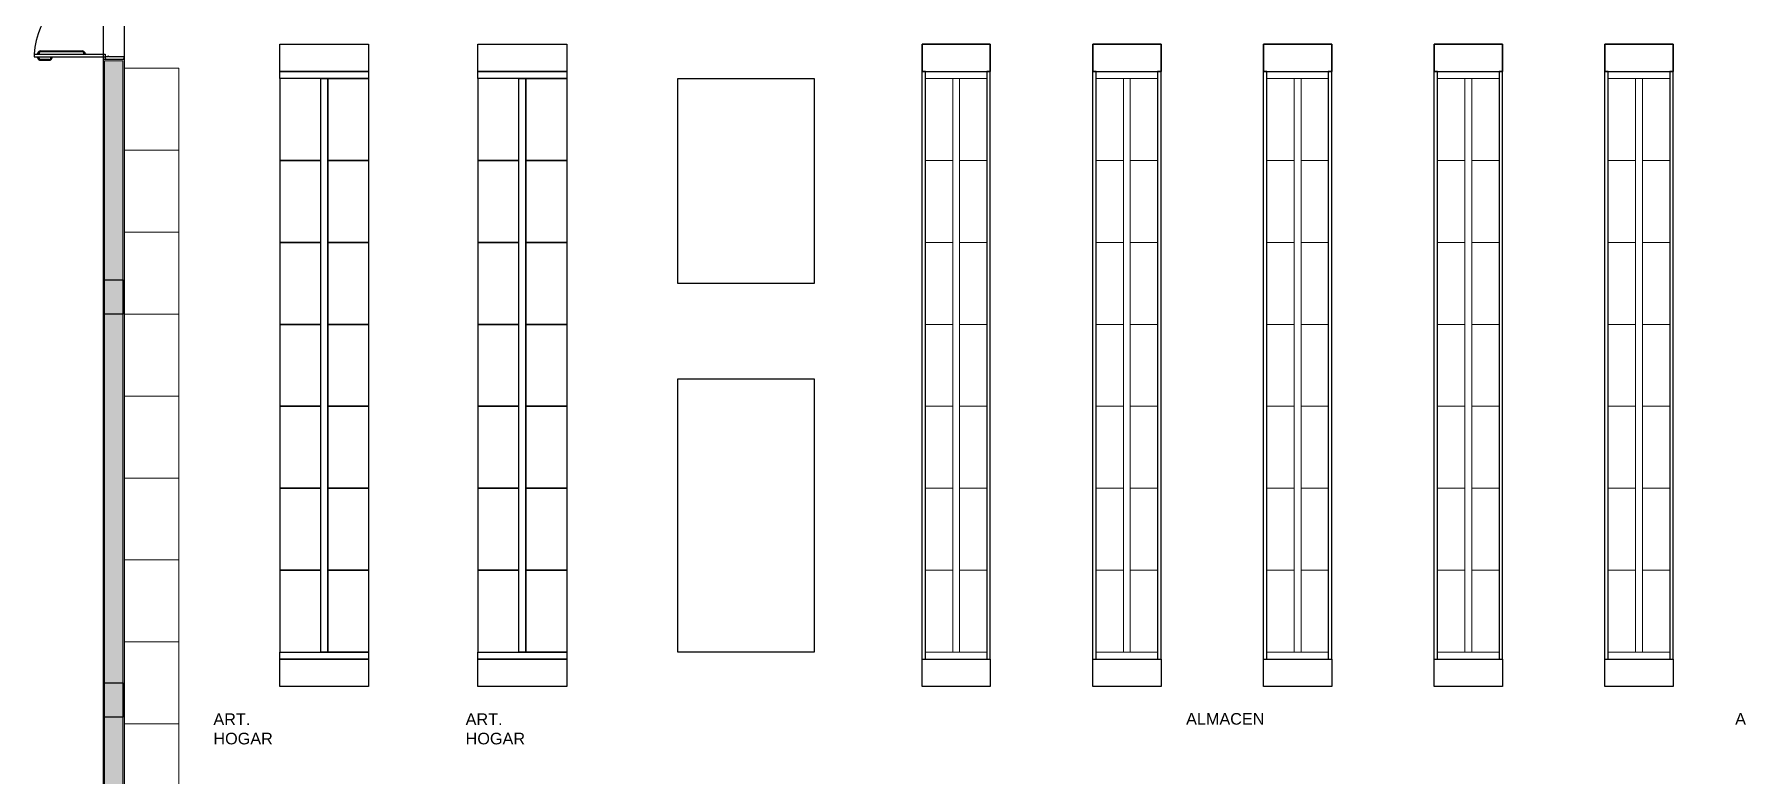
# Model space of a CAD drawing. Header units: inches. Extents: x -309 to 190, y -1585 to -1350.
# Drawn here: x -235.63 to -210.68, y -1408.5 to -1397.64 of the extents above; entities that cross this region are included whole.
import ezdxf

# ---------------------------------------------------------------- set-up
doc = ezdxf.new("R2010")
doc.units = ezdxf.units.IN
doc.header["$MEASUREMENT"] = 0
doc.layers.get('0').update_dxf_attribs({"color": 9, "linetype": 'CONTINUOUS'})
for name, color, linetype in [('10-TEXTO', 9, 'CONTINUOUS'), ('CARP', 9, 'CONTINUOUS'), ('color gris', 9, 'CONTINUOUS'), ('EQUIP', 9, 'CONTINUOUS'), ('estructura', 9, 'CONTINUOUS'), ('REVOQUE', 9, 'CONTINUOUS')]:
    doc.layers.add(name, color=color, linetype=linetype)
doc.layers.add('gondolas', color=9, linetype='CONTINUOUS', lineweight=13)
doc.layers.add('MURO 27', color=9, linetype='CONTINUOUS', lineweight=9)
doc.styles.add('ROMANS', font='arial.ttf')

msp = doc.modelspace()

# ---------------------------------------------------------------- hatches: boundary and pattern name
at = {"layer": 'color gris'}
h = msp.add_hatch(color=256, dxfattribs=at)
h.paths.add_polyline_path([(-234.352, -1419.388), (-234.602, -1419.388), (-234.602, -1419.118), (-234.102, -1419.118), (-234.102, -1419.388)])
h.paths.add_polyline_path([(-234.602, -1413.288), (-234.602, -1413.038), (-234.332, -1413.038), (-234.332, -1413.538), (-234.602, -1413.538)])
h.paths.add_polyline_path([(-234.602, -1407.388), (-234.602, -1407.138), (-234.332, -1407.138), (-234.332, -1407.638), (-234.602, -1407.638)])
h.paths.add_polyline_path([(-234.602, -1401.488), (-234.602, -1401.238), (-234.332, -1401.238), (-234.332, -1401.738), (-234.602, -1401.738)])
h.paths.add_polyline_path([(-234.602, -1395.588), (-234.602, -1395.338), (-234.332, -1395.338), (-234.332, -1395.838), (-234.602, -1395.838)])
h.paths.add_polyline_path([(-234.602, -1389.688), (-234.602, -1389.438), (-234.332, -1389.438), (-234.332, -1389.938), (-234.602, -1389.938)])
h.paths.add_polyline_path([(-234.352, -1379.108), (-234.602, -1379.108), (-234.602, -1379.378), (-234.042, -1379.378), (-234.042, -1379.108)])
h.paths.add_polyline_path([(-234.602, -1383.788), (-234.602, -1383.538), (-234.332, -1383.538), (-234.332, -1384.038), (-234.602, -1384.038)])
h.paths.add_polyline_path([(-199.299, -1406.298), (-199.299, -1406.048), (-199.029, -1406.048), (-199.029, -1406.548), (-199.299, -1406.548)])
h.paths.add_polyline_path([(-181.322, -1419.118), (-181.052, -1419.118), (-181.052, -1419.388), (-181.322, -1419.388)])
h.paths.add_polyline_path([(-206.622, -1375.558), (-206.622, -1375.308), (-206.892, -1375.308), (-206.892, -1375.968), (-206.622, -1375.968)])
h.paths.add_polyline_path([(-191.785, -1379.358), (-192.285, -1379.358), (-192.285, -1379.138), (-192.226, -1378.943), (-191.707, -1379.1)])
h.paths.add_polyline_path([(-184.212, -1381.367), (-184.577, -1381.256), (-184.656, -1381.515), (-184.482, -1381.567), (-184.482, -1381.867), (-184.212, -1381.867)])
h.paths.add_polyline_path([(-184.712, -1395.588), (-184.712, -1395.488), (-184.212, -1395.488), (-184.212, -1395.688), (-184.712, -1395.688)])
h.paths.add_polyline_path([(-184.712, -1389.688), (-184.712, -1389.588), (-184.212, -1389.588), (-184.212, -1389.788), (-184.712, -1389.788)])
h.paths.add_polyline_path([(-184.712, -1383.788), (-184.712, -1383.688), (-184.212, -1383.688), (-184.212, -1383.888), (-184.712, -1383.888)])
h.paths.add_polyline_path([(-203.989, -1375.385), (-204.228, -1375.313), (-204.307, -1375.572), (-203.828, -1375.716), (-203.75, -1375.458)])
h.paths.add_polyline_path([(-206.582, -1395.588), (-206.582, -1395.488), (-206.082, -1395.488), (-206.082, -1395.688), (-206.582, -1395.688)])
h.paths.add_polyline_path([(-184.212, -1410.408), (-184.212, -1410.658), (-184.482, -1410.658), (-184.482, -1410.158), (-184.212, -1410.158)])
h.paths.add_polyline_path([(-191.765, -1410.388), (-192.015, -1410.388), (-192.015, -1410.658), (-191.515, -1410.658), (-191.515, -1410.388)])
h.paths.add_polyline_path([(-199.049, -1410.388), (-199.299, -1410.388), (-199.299, -1410.658), (-198.799, -1410.658), (-198.799, -1410.388)])
h.paths.add_polyline_path([(-184.482, -1401.488), (-184.482, -1401.238), (-184.212, -1401.238), (-184.212, -1401.738), (-184.482, -1401.738)])
h.paths.add_polyline_path([(-191.765, -1401.238), (-192.015, -1401.238), (-192.015, -1401.508), (-191.515, -1401.508), (-191.515, -1401.238)])
h.paths.add_polyline_path([(-199.049, -1401.238), (-199.299, -1401.238), (-199.299, -1401.508), (-198.799, -1401.508), (-198.799, -1401.238)])
h.paths.add_polyline_path([(-191.765, -1419.118), (-192.015, -1419.118), (-192.015, -1419.388), (-191.515, -1419.388), (-191.515, -1419.118)])
h.paths.add_polyline_path([(-199.049, -1419.118), (-199.299, -1419.118), (-199.299, -1419.388), (-198.799, -1419.388), (-198.799, -1419.118)])
h.paths.add_polyline_path([(-184.212, -1419.388), (-184.212, -1419.118), (-184.712, -1419.118), (-184.712, -1419.388)])
h.paths.add_polyline_path([(-206.332, -1419.118), (-206.582, -1419.118), (-206.582, -1419.388), (-206.082, -1419.388), (-206.082, -1419.118)])
h.paths.add_polyline_path([(-206.872, -1419.118), (-207.122, -1419.118), (-207.122, -1419.388), (-206.622, -1419.388), (-206.622, -1419.118)])
h.paths.add_polyline_path([(-206.582, -1379.238), (-206.582, -1379.138), (-206.082, -1379.138), (-206.082, -1379.338), (-206.582, -1379.338)])
h.paths.add_polyline_path([(-206.582, -1413.288), (-206.582, -1413.038), (-206.312, -1413.038), (-206.312, -1413.538), (-206.582, -1413.538)])
h.paths.add_polyline_path([(-206.622, -1413.288), (-206.622, -1413.038), (-206.892, -1413.038), (-206.892, -1413.538), (-206.622, -1413.538)])
h.paths.add_polyline_path([(-206.582, -1407.388), (-206.582, -1407.138), (-206.312, -1407.138), (-206.312, -1407.638), (-206.582, -1407.638)])
h.paths.add_polyline_path([(-206.622, -1407.388), (-206.622, -1407.138), (-206.892, -1407.138), (-206.892, -1407.638), (-206.622, -1407.638)])
h.paths.add_polyline_path([(-206.582, -1401.488), (-206.582, -1401.238), (-206.312, -1401.238), (-206.312, -1401.738), (-206.582, -1401.738)])
h.paths.add_polyline_path([(-206.622, -1401.488), (-206.622, -1401.238), (-206.892, -1401.238), (-206.892, -1401.738), (-206.622, -1401.738)])
h.paths.add_polyline_path([(-206.622, -1395.588), (-206.622, -1395.338), (-206.892, -1395.338), (-206.892, -1395.838), (-206.622, -1395.838)])
h.paths.add_polyline_path([(-206.582, -1389.688), (-206.582, -1389.588), (-206.082, -1389.588), (-206.082, -1389.788), (-206.582, -1389.788)])
h.paths.add_polyline_path([(-206.622, -1389.688), (-206.622, -1389.438), (-206.892, -1389.438), (-206.892, -1389.938), (-206.622, -1389.938)])
h.paths.add_polyline_path([(-211.412, -1375.618), (-211.412, -1375.308), (-211.682, -1375.308), (-211.682, -1375.968), (-211.412, -1375.968)])
h.paths.add_polyline_path([(-206.582, -1383.788), (-206.582, -1383.688), (-206.082, -1383.688), (-206.082, -1383.888), (-206.582, -1383.888)])
h.paths.add_polyline_path([(-206.622, -1383.788), (-206.622, -1383.538), (-206.892, -1383.538), (-206.892, -1384.038), (-206.622, -1384.038)])
h.paths.add_polyline_path([(-206.622, -1379.238), (-206.622, -1378.988), (-206.892, -1378.988), (-206.892, -1379.488), (-206.622, -1379.488)])
at = {"layer": 'MURO 27'}
h = msp.add_hatch(color=256, dxfattribs=at)
h.paths.add_polyline_path([(-206.892, -1375.308), (-211.412, -1375.308), (-211.412, -1375.578), (-208.692, -1375.578), (-208.692, -1379.168), (-208.422, -1379.168), (-208.422, -1375.578), (-206.892, -1375.578)])
h.paths.add_polyline_path([(-204.048, -1375.65), (-204.307, -1375.572), (-204.529, -1376.308), (-206.122, -1376.308), (-206.122, -1375.308), (-206.622, -1375.308), (-206.622, -1375.578), (-206.392, -1375.578), (-206.392, -1376.308), (-206.622, -1376.308), (-206.622, -1375.968), (-206.892, -1375.968), (-206.892, -1378.898), (-207.582, -1378.898), (-207.582, -1379.168), (-206.892, -1379.168), (-206.892, -1378.988), (-206.622, -1378.988), (-206.622, -1376.578), (-204.329, -1376.578)])
h.paths.add_polyline_path([(-203.75, -1375.458), (-203.828, -1375.716), (-192.285, -1379.207), (-192.285, -1379.138), (-192.226, -1378.943)])
h.paths.add_polyline_path([(-191.707, -1379.1), (-191.785, -1379.358), (-184.656, -1381.515), (-184.577, -1381.256)])
h.paths.add_polyline_path([(-184.212, -1381.867), (-184.482, -1381.867), (-184.482, -1383.688), (-184.212, -1383.688)])
h.paths.add_polyline_path([(-184.212, -1383.888), (-184.482, -1383.888), (-184.482, -1389.588), (-184.212, -1389.588)])
h.paths.add_polyline_path([(-184.212, -1389.788), (-184.482, -1389.788), (-184.482, -1395.488), (-184.212, -1395.488)])
h.paths.add_polyline_path([(-184.212, -1395.688), (-184.482, -1395.688), (-184.482, -1398.738), (-184.212, -1398.738)])
h.paths.add_polyline_path([(-184.212, -1399.978), (-184.482, -1399.978), (-184.482, -1401.238), (-184.212, -1401.238)])
h.paths.add_polyline_path([(-184.212, -1413.538), (-184.482, -1413.538), (-184.482, -1419.118), (-184.212, -1419.118)])
h.paths.add_polyline_path([(-184.212, -1410.658), (-184.482, -1410.658), (-184.482, -1410.898), (-184.212, -1410.898)])
h.paths.add_polyline_path([(-199.299, -1419.118), (-206.082, -1419.118), (-206.082, -1419.388), (-199.299, -1419.388)])
h.paths.add_polyline_path([(-207.122, -1419.118), (-234.102, -1419.118), (-234.102, -1419.388), (-207.122, -1419.388)])
h.paths.add_polyline_path([(-192.015, -1419.118), (-198.799, -1419.118), (-198.799, -1419.388), (-192.015, -1419.388)])
h.paths.add_polyline_path([(-184.712, -1419.118), (-191.515, -1419.118), (-191.515, -1419.388), (-184.712, -1419.388)])
h.paths.add_polyline_path([(-234.332, -1413.538), (-234.602, -1413.538), (-234.602, -1419.118), (-234.332, -1419.118)])
h.paths.add_polyline_path([(-234.332, -1407.638), (-234.602, -1407.638), (-234.602, -1413.038), (-234.332, -1413.038)])
h.paths.add_polyline_path([(-234.332, -1401.738), (-234.602, -1401.738), (-234.602, -1407.138), (-234.332, -1407.138)])
h.paths.add_polyline_path([(-234.332, -1398.028), (-234.602, -1398.028), (-234.602, -1401.238), (-234.332, -1401.238)])
h.paths.add_polyline_path([(-234.332, -1384.038), (-234.602, -1384.038), (-234.602, -1389.438), (-234.332, -1389.438)])
h.paths.add_polyline_path([(-234.332, -1389.938), (-234.602, -1389.938), (-234.602, -1395.338), (-234.332, -1395.338)])
h.paths.add_polyline_path([(-234.332, -1379.378), (-234.602, -1379.378), (-234.602, -1382.048), (-234.332, -1382.048)])
h.paths.add_polyline_path([(-234.332, -1382.588), (-234.602, -1382.588), (-234.602, -1383.538), (-234.332, -1383.538)])
h.paths.add_polyline_path([(-206.622, -1389.938), (-206.892, -1389.938), (-206.892, -1395.338), (-206.622, -1395.338)])
h.paths.add_polyline_path([(-206.622, -1384.038), (-206.892, -1384.038), (-206.892, -1389.438), (-206.622, -1389.438)])
h.paths.add_polyline_path([(-206.622, -1379.488), (-206.892, -1379.488), (-206.892, -1383.538), (-206.622, -1383.538)])
h.paths.add_polyline_path([(-206.622, -1398.028), (-206.892, -1398.028), (-206.892, -1401.238), (-206.622, -1401.238)])
h.paths.add_polyline_path([(-206.622, -1401.738), (-206.892, -1401.738), (-206.892, -1407.138), (-206.622, -1407.138)])
h.paths.add_polyline_path([(-206.622, -1407.638), (-206.892, -1407.638), (-206.892, -1407.748), (-206.622, -1407.748)])

# ---------------------------------------------------------------- linework, layer by layer
for points in [[(-221.628, -1397.788), (-222.628, -1397.788), (-222.628, -1398.188), (-221.628, -1398.188)], [(-221.628, -1407.188), (-222.628, -1407.188), (-222.628, -1406.788), (-222.578, -1406.788), (-222.578, -1398.188), (-222.628, -1398.188), (-222.628, -1397.788), (-221.628, -1397.788), (-221.628, -1398.188), (-221.678, -1398.188), (-221.678, -1406.788), (-221.628, -1406.788)], [(-219.128, -1397.788), (-220.128, -1397.788), (-220.128, -1398.188), (-219.128, -1398.188)], [(-219.128, -1407.188), (-220.128, -1407.188), (-220.128, -1406.788), (-220.078, -1406.788), (-220.078, -1398.188), (-220.128, -1398.188), (-220.128, -1397.788), (-219.128, -1397.788), (-219.128, -1398.188), (-219.178, -1398.188), (-219.178, -1406.788), (-219.128, -1406.788)], [(-216.628, -1397.788), (-217.628, -1397.788), (-217.628, -1398.188), (-216.628, -1398.188)], [(-216.628, -1407.188), (-217.628, -1407.188), (-217.628, -1406.788), (-217.578, -1406.788), (-217.578, -1398.188), (-217.628, -1398.188), (-217.628, -1397.788), (-216.628, -1397.788), (-216.628, -1398.188), (-216.678, -1398.188), (-216.678, -1406.788), (-216.628, -1406.788)], [(-214.128, -1397.788), (-215.128, -1397.788), (-215.128, -1398.188), (-214.128, -1398.188)], [(-214.128, -1407.188), (-215.128, -1407.188), (-215.128, -1406.788), (-215.078, -1406.788), (-215.078, -1398.188), (-215.128, -1398.188), (-215.128, -1397.788), (-214.128, -1397.788), (-214.128, -1398.188), (-214.178, -1398.188), (-214.178, -1406.788), (-214.128, -1406.788)], [(-211.628, -1397.788), (-212.628, -1397.788), (-212.628, -1398.188), (-211.628, -1398.188)], [(-211.628, -1407.188), (-212.628, -1407.188), (-212.628, -1406.788), (-212.578, -1406.788), (-212.578, -1398.188), (-212.628, -1398.188), (-212.628, -1397.788), (-211.628, -1397.788), (-211.628, -1398.188), (-211.678, -1398.188), (-211.678, -1406.788), (-211.628, -1406.788)], [(-221.628, -1407.188), (-222.628, -1407.188), (-222.628, -1406.788), (-221.628, -1406.788)], [(-219.128, -1407.188), (-220.128, -1407.188), (-220.128, -1406.788), (-219.128, -1406.788)], [(-216.628, -1407.188), (-217.628, -1407.188), (-217.628, -1406.788), (-216.628, -1406.788)], [(-214.128, -1407.188), (-215.128, -1407.188), (-215.128, -1406.788), (-214.128, -1406.788)], [(-211.628, -1407.188), (-212.628, -1407.188), (-212.628, -1406.788), (-211.628, -1406.788)]]:
    msp.add_lwpolyline(points, close=True)
for points in [[(-222.628, -1406.788), (-222.628, -1398.188)], [(-221.628, -1406.788), (-221.628, -1398.188)], [(-220.128, -1406.788), (-220.128, -1398.188)], [(-219.128, -1406.788), (-219.128, -1398.188)], [(-217.628, -1406.788), (-217.628, -1398.188)], [(-216.628, -1406.788), (-216.628, -1398.188)], [(-215.128, -1406.788), (-215.128, -1398.188)], [(-214.128, -1406.788), (-214.128, -1398.188)], [(-212.628, -1406.788), (-212.628, -1398.188)], [(-211.628, -1406.788), (-211.628, -1398.188)]]:
    msp.add_lwpolyline(points)
at = {"layer": 'CARP'}
for p, q in [((-234.622, -1395.858), (-234.622, -1398.008)), ((-234.312, -1395.858), (-234.312, -1398.008)), ((-235.632, -1397.933), (-235.632, -1397.973)), ((-235.632, -1397.933), (-234.592, -1397.933)), ((-235.632, -1397.973), (-234.592, -1397.973)), ((-235.593, -1397.933), (-235.586, -1397.926)), ((-235.593, -1397.973), (-235.586, -1397.98)), ((-235.586, -1397.926), (-235.556, -1397.926)), ((-235.586, -1397.98), (-235.556, -1397.98)), ((-235.584, -1397.925), (-235.584, -1397.926)), ((-235.557, -1397.925), (-235.584, -1397.925)), ((-235.584, -1397.981), (-235.584, -1397.98)), ((-235.557, -1397.981), (-235.584, -1397.981)), ((-235.578, -1397.925), (-235.578, -1397.914)), ((-235.562, -1397.925), (-235.578, -1397.925)), ((-235.578, -1397.981), (-235.578, -1397.993)), ((-235.562, -1397.981), (-235.578, -1397.981)), ((-235.562, -1397.917), (-235.562, -1397.925)), ((-235.562, -1397.99), (-235.562, -1397.981)), ((-235.557, -1397.925), (-235.557, -1397.926)), ((-235.557, -1397.981), (-235.557, -1397.98)), ((-235.55, -1397.933), (-235.556, -1397.926)), ((-235.549, -1397.973), (-235.556, -1397.98)), ((-235.538, -1397.885), (-234.926, -1397.885)), ((-234.926, -1397.896), (-235.538, -1397.896)), ((-235.41, -1398.01), (-235.538, -1398.01)), ((-235.538, -1398.021), (-235.41, -1398.021)), ((-235.398, -1397.973), (-235.392, -1397.98)), ((-235.362, -1397.98), (-235.392, -1397.98)), ((-235.39, -1397.981), (-235.39, -1397.98)), ((-235.39, -1397.981), (-235.364, -1397.981)), ((-235.386, -1397.99), (-235.386, -1397.981)), ((-235.386, -1397.981), (-235.37, -1397.981)), ((-235.37, -1397.981), (-235.37, -1397.993)), ((-235.364, -1397.981), (-235.364, -1397.98)), ((-235.355, -1397.973), (-235.362, -1397.98)), ((-234.914, -1397.933), (-234.907, -1397.926)), ((-234.877, -1397.926), (-234.907, -1397.926)), ((-234.906, -1397.925), (-234.906, -1397.926)), ((-234.906, -1397.925), (-234.879, -1397.925)), ((-234.901, -1397.917), (-234.901, -1397.925)), ((-234.901, -1397.925), (-234.885, -1397.925)), ((-234.885, -1397.925), (-234.885, -1397.914)), ((-234.879, -1397.925), (-234.879, -1397.926)), ((-234.871, -1397.933), (-234.877, -1397.926)), ((-234.592, -1397.933), (-234.592, -1397.973))]:
    msp.add_line(p, q, dxfattribs=at)
msp.add_lwpolyline([(-234.319, -1398.008), (-234.319, -1397.995), (-234.312, -1397.995), (-234.312, -1397.973), (-234.542, -1397.973), (-234.542, -1397.963), (-234.552, -1397.963), (-234.552, -1397.973), (-234.592, -1397.973), (-234.592, -1397.995), (-234.585, -1397.995), (-234.585, -1398.008)], dxfattribs=at)
for centre, radius, start, end in [((-234.592, -1397.971), 1.038, 90, 177.902), ((-235.54, -1397.925), 0.0401, 87.2967, 163.0248), ((-235.539, -1397.981), 0.0401, 196.9752, 272.7033), ((-235.539, -1397.919), 0.023, 85.6577, 174.0204), ((-235.539, -1397.987), 0.023, 185.9796, 274.3423), ((-235.408, -1397.987), 0.023, 265.6577, 354.0204), ((-235.408, -1397.981), 0.0401, 267.2967, 343.0248), ((-234.924, -1397.925), 0.0401, 16.9752, 92.7033), ((-234.924, -1397.919), 0.023, 5.9796, 94.3423)]:
    msp.add_arc(centre, radius, start, end, dxfattribs=at)
at = {"layer": 'EQUIP'}
for points in [[(-232.032, -1397.788), (-230.732, -1397.788), (-230.732, -1398.188), (-232.032, -1398.188)], [(-229.131, -1397.788), (-227.831, -1397.788), (-227.831, -1398.188), (-229.131, -1398.188)], [(-232.032, -1398.188), (-230.732, -1398.188), (-230.732, -1398.288), (-232.032, -1398.288)], [(-231.432, -1398.288), (-232.032, -1398.288), (-232.032, -1399.488), (-231.432, -1399.488)], [(-231.432, -1398.288), (-231.332, -1398.288), (-231.332, -1406.688), (-231.432, -1406.688)], [(-231.332, -1398.288), (-230.732, -1398.288), (-230.732, -1399.488), (-231.332, -1399.488)], [(-229.131, -1398.188), (-227.831, -1398.188), (-227.831, -1398.288), (-229.131, -1398.288)], [(-228.531, -1398.288), (-229.131, -1398.288), (-229.131, -1399.488), (-228.531, -1399.488)], [(-228.531, -1398.288), (-228.431, -1398.288), (-228.431, -1406.688), (-228.531, -1406.688)], [(-228.431, -1398.288), (-227.831, -1398.288), (-227.831, -1399.488), (-228.431, -1399.488)], [(-226.206, -1398.288), (-224.206, -1398.288), (-224.206, -1401.288), (-226.206, -1401.288)], [(-231.432, -1399.488), (-232.032, -1399.488), (-232.032, -1400.688), (-231.432, -1400.688)], [(-231.332, -1399.488), (-230.732, -1399.488), (-230.732, -1400.688), (-231.332, -1400.688)], [(-228.531, -1399.488), (-229.131, -1399.488), (-229.131, -1400.688), (-228.531, -1400.688)], [(-228.431, -1399.488), (-227.831, -1399.488), (-227.831, -1400.688), (-228.431, -1400.688)], [(-231.432, -1400.688), (-232.032, -1400.688), (-232.032, -1401.888), (-231.432, -1401.888)], [(-231.332, -1400.688), (-230.732, -1400.688), (-230.732, -1401.888), (-231.332, -1401.888)], [(-228.531, -1400.688), (-229.131, -1400.688), (-229.131, -1401.888), (-228.531, -1401.888)], [(-228.431, -1400.688), (-227.831, -1400.688), (-227.831, -1401.888), (-228.431, -1401.888)], [(-231.432, -1401.888), (-232.032, -1401.888), (-232.032, -1403.088), (-231.432, -1403.088)], [(-231.332, -1401.888), (-230.732, -1401.888), (-230.732, -1403.088), (-231.332, -1403.088)], [(-228.531, -1401.888), (-229.131, -1401.888), (-229.131, -1403.088), (-228.531, -1403.088)], [(-228.431, -1401.888), (-227.831, -1401.888), (-227.831, -1403.088), (-228.431, -1403.088)], [(-226.206, -1402.688), (-224.206, -1402.688), (-224.206, -1406.688), (-226.206, -1406.688)], [(-231.432, -1403.088), (-232.032, -1403.088), (-232.032, -1404.288), (-231.432, -1404.288)], [(-231.332, -1403.088), (-230.732, -1403.088), (-230.732, -1404.288), (-231.332, -1404.288)], [(-228.531, -1403.088), (-229.131, -1403.088), (-229.131, -1404.288), (-228.531, -1404.288)], [(-228.431, -1403.088), (-227.831, -1403.088), (-227.831, -1404.288), (-228.431, -1404.288)], [(-231.432, -1404.288), (-232.032, -1404.288), (-232.032, -1405.488), (-231.432, -1405.488)], [(-231.332, -1404.288), (-230.732, -1404.288), (-230.732, -1405.488), (-231.332, -1405.488)], [(-228.531, -1404.288), (-229.131, -1404.288), (-229.131, -1405.488), (-228.531, -1405.488)], [(-228.431, -1404.288), (-227.831, -1404.288), (-227.831, -1405.488), (-228.431, -1405.488)], [(-231.432, -1405.488), (-232.032, -1405.488), (-232.032, -1406.688), (-231.432, -1406.688)], [(-231.332, -1405.488), (-230.732, -1405.488), (-230.732, -1406.688), (-231.332, -1406.688)], [(-228.531, -1405.488), (-229.131, -1405.488), (-229.131, -1406.688), (-228.531, -1406.688)], [(-228.431, -1405.488), (-227.831, -1405.488), (-227.831, -1406.688), (-228.431, -1406.688)], [(-232.032, -1406.688), (-230.732, -1406.688), (-230.732, -1406.788), (-232.032, -1406.788)], [(-232.032, -1406.788), (-230.732, -1406.788), (-230.732, -1407.188), (-232.032, -1407.188)], [(-229.131, -1406.688), (-227.831, -1406.688), (-227.831, -1406.788), (-229.131, -1406.788)], [(-229.131, -1406.788), (-227.831, -1406.788), (-227.831, -1407.188), (-229.131, -1407.188)]]:
    msp.add_lwpolyline(points, close=True, dxfattribs=at)
at = {"layer": 'EQUIP', "linetype": 'Continuous', "lineweight": 5}
for points in [[(-233.512, -1399.338), (-233.512, -1398.138), (-234.312, -1398.138), (-234.312, -1399.338)], [(-233.512, -1400.538), (-233.512, -1399.338), (-234.312, -1399.338), (-234.312, -1400.538)], [(-233.512, -1401.738), (-233.512, -1400.538), (-234.312, -1400.538), (-234.312, -1401.738)], [(-233.512, -1402.938), (-233.512, -1401.738), (-234.312, -1401.738), (-234.312, -1402.938)], [(-233.512, -1404.138), (-233.512, -1402.938), (-234.312, -1402.938), (-234.312, -1404.138)], [(-233.512, -1405.338), (-233.512, -1404.138), (-234.312, -1404.138), (-234.312, -1405.338)], [(-233.512, -1406.538), (-233.512, -1405.338), (-234.312, -1405.338), (-234.312, -1406.538)], [(-233.512, -1407.738), (-233.512, -1406.538), (-234.312, -1406.538), (-234.312, -1407.738)], [(-233.512, -1408.938), (-233.512, -1407.738), (-234.312, -1407.738), (-234.312, -1408.938)]]:
    msp.add_lwpolyline(points, close=True, dxfattribs=at)
at = {"layer": 'estructura'}
for points in [[(-234.602, -1401.488), (-234.602, -1401.238), (-234.332, -1401.238), (-234.332, -1401.738), (-234.602, -1401.738)], [(-234.602, -1407.388), (-234.602, -1407.138), (-234.332, -1407.138), (-234.332, -1407.638), (-234.602, -1407.638)]]:
    msp.add_lwpolyline(points, close=True, dxfattribs=at)
at = {"layer": 'gondolas', "linetype": 'Continuous', "lineweight": 5}
for points in [[(-221.678, -1398.188), (-221.678, -1398.288), (-222.578, -1398.288), (-222.578, -1398.188)], [(-222.178, -1399.488), (-222.178, -1398.288), (-222.578, -1398.288), (-222.578, -1399.488)], [(-221.678, -1399.488), (-221.678, -1398.288), (-222.078, -1398.288), (-222.078, -1399.488)], [(-219.178, -1398.188), (-219.178, -1398.288), (-220.078, -1398.288), (-220.078, -1398.188)], [(-219.678, -1399.488), (-219.678, -1398.288), (-220.078, -1398.288), (-220.078, -1399.488)], [(-219.178, -1399.488), (-219.178, -1398.288), (-219.578, -1398.288), (-219.578, -1399.488)], [(-216.678, -1398.188), (-216.678, -1398.288), (-217.578, -1398.288), (-217.578, -1398.188)], [(-217.178, -1399.488), (-217.178, -1398.288), (-217.578, -1398.288), (-217.578, -1399.488)], [(-216.678, -1399.488), (-216.678, -1398.288), (-217.078, -1398.288), (-217.078, -1399.488)], [(-214.178, -1398.188), (-214.178, -1398.288), (-215.078, -1398.288), (-215.078, -1398.188)], [(-214.678, -1399.488), (-214.678, -1398.288), (-215.078, -1398.288), (-215.078, -1399.488)], [(-214.178, -1399.488), (-214.178, -1398.288), (-214.578, -1398.288), (-214.578, -1399.488)], [(-211.678, -1398.188), (-211.678, -1398.288), (-212.578, -1398.288), (-212.578, -1398.188)], [(-212.178, -1399.488), (-212.178, -1398.288), (-212.578, -1398.288), (-212.578, -1399.488)], [(-211.678, -1399.488), (-211.678, -1398.288), (-212.078, -1398.288), (-212.078, -1399.488)], [(-222.178, -1400.688), (-222.178, -1399.488), (-222.578, -1399.488), (-222.578, -1400.688)], [(-221.678, -1400.688), (-221.678, -1399.488), (-222.078, -1399.488), (-222.078, -1400.688)], [(-219.678, -1400.688), (-219.678, -1399.488), (-220.078, -1399.488), (-220.078, -1400.688)], [(-219.178, -1400.688), (-219.178, -1399.488), (-219.578, -1399.488), (-219.578, -1400.688)], [(-217.178, -1400.688), (-217.178, -1399.488), (-217.578, -1399.488), (-217.578, -1400.688)], [(-216.678, -1400.688), (-216.678, -1399.488), (-217.078, -1399.488), (-217.078, -1400.688)], [(-214.678, -1400.688), (-214.678, -1399.488), (-215.078, -1399.488), (-215.078, -1400.688)], [(-214.178, -1400.688), (-214.178, -1399.488), (-214.578, -1399.488), (-214.578, -1400.688)], [(-212.178, -1400.688), (-212.178, -1399.488), (-212.578, -1399.488), (-212.578, -1400.688)], [(-211.678, -1400.688), (-211.678, -1399.488), (-212.078, -1399.488), (-212.078, -1400.688)], [(-222.178, -1401.888), (-222.178, -1400.688), (-222.578, -1400.688), (-222.578, -1401.888)], [(-221.678, -1401.888), (-221.678, -1400.688), (-222.078, -1400.688), (-222.078, -1401.888)], [(-219.678, -1401.888), (-219.678, -1400.688), (-220.078, -1400.688), (-220.078, -1401.888)], [(-219.178, -1401.888), (-219.178, -1400.688), (-219.578, -1400.688), (-219.578, -1401.888)], [(-217.178, -1401.888), (-217.178, -1400.688), (-217.578, -1400.688), (-217.578, -1401.888)], [(-216.678, -1401.888), (-216.678, -1400.688), (-217.078, -1400.688), (-217.078, -1401.888)], [(-214.678, -1401.888), (-214.678, -1400.688), (-215.078, -1400.688), (-215.078, -1401.888)], [(-214.178, -1401.888), (-214.178, -1400.688), (-214.578, -1400.688), (-214.578, -1401.888)], [(-212.178, -1401.888), (-212.178, -1400.688), (-212.578, -1400.688), (-212.578, -1401.888)], [(-211.678, -1401.888), (-211.678, -1400.688), (-212.078, -1400.688), (-212.078, -1401.888)], [(-222.178, -1403.088), (-222.178, -1401.888), (-222.578, -1401.888), (-222.578, -1403.088)], [(-221.678, -1403.088), (-221.678, -1401.888), (-222.078, -1401.888), (-222.078, -1403.088)], [(-219.678, -1403.088), (-219.678, -1401.888), (-220.078, -1401.888), (-220.078, -1403.088)], [(-219.178, -1403.088), (-219.178, -1401.888), (-219.578, -1401.888), (-219.578, -1403.088)], [(-217.178, -1403.088), (-217.178, -1401.888), (-217.578, -1401.888), (-217.578, -1403.088)], [(-216.678, -1403.088), (-216.678, -1401.888), (-217.078, -1401.888), (-217.078, -1403.088)], [(-214.678, -1403.088), (-214.678, -1401.888), (-215.078, -1401.888), (-215.078, -1403.088)], [(-214.178, -1403.088), (-214.178, -1401.888), (-214.578, -1401.888), (-214.578, -1403.088)], [(-212.178, -1403.088), (-212.178, -1401.888), (-212.578, -1401.888), (-212.578, -1403.088)], [(-211.678, -1403.088), (-211.678, -1401.888), (-212.078, -1401.888), (-212.078, -1403.088)], [(-222.178, -1404.288), (-222.178, -1403.088), (-222.578, -1403.088), (-222.578, -1404.288)], [(-221.678, -1404.288), (-221.678, -1403.088), (-222.078, -1403.088), (-222.078, -1404.288)], [(-219.678, -1404.288), (-219.678, -1403.088), (-220.078, -1403.088), (-220.078, -1404.288)], [(-219.178, -1404.288), (-219.178, -1403.088), (-219.578, -1403.088), (-219.578, -1404.288)], [(-217.178, -1404.288), (-217.178, -1403.088), (-217.578, -1403.088), (-217.578, -1404.288)], [(-216.678, -1404.288), (-216.678, -1403.088), (-217.078, -1403.088), (-217.078, -1404.288)], [(-214.678, -1404.288), (-214.678, -1403.088), (-215.078, -1403.088), (-215.078, -1404.288)], [(-214.178, -1404.288), (-214.178, -1403.088), (-214.578, -1403.088), (-214.578, -1404.288)], [(-212.178, -1404.288), (-212.178, -1403.088), (-212.578, -1403.088), (-212.578, -1404.288)], [(-211.678, -1404.288), (-211.678, -1403.088), (-212.078, -1403.088), (-212.078, -1404.288)], [(-222.178, -1405.488), (-222.178, -1404.288), (-222.578, -1404.288), (-222.578, -1405.488)], [(-221.678, -1405.488), (-221.678, -1404.288), (-222.078, -1404.288), (-222.078, -1405.488)], [(-219.678, -1405.488), (-219.678, -1404.288), (-220.078, -1404.288), (-220.078, -1405.488)], [(-219.178, -1405.488), (-219.178, -1404.288), (-219.578, -1404.288), (-219.578, -1405.488)], [(-217.178, -1405.488), (-217.178, -1404.288), (-217.578, -1404.288), (-217.578, -1405.488)], [(-216.678, -1405.488), (-216.678, -1404.288), (-217.078, -1404.288), (-217.078, -1405.488)], [(-214.678, -1405.488), (-214.678, -1404.288), (-215.078, -1404.288), (-215.078, -1405.488)], [(-214.178, -1405.488), (-214.178, -1404.288), (-214.578, -1404.288), (-214.578, -1405.488)], [(-212.178, -1405.488), (-212.178, -1404.288), (-212.578, -1404.288), (-212.578, -1405.488)], [(-211.678, -1405.488), (-211.678, -1404.288), (-212.078, -1404.288), (-212.078, -1405.488)], [(-222.178, -1406.688), (-222.178, -1405.488), (-222.578, -1405.488), (-222.578, -1406.688)], [(-221.678, -1406.688), (-221.678, -1405.488), (-222.078, -1405.488), (-222.078, -1406.688)], [(-219.678, -1406.688), (-219.678, -1405.488), (-220.078, -1405.488), (-220.078, -1406.688)], [(-219.178, -1406.688), (-219.178, -1405.488), (-219.578, -1405.488), (-219.578, -1406.688)], [(-217.178, -1406.688), (-217.178, -1405.488), (-217.578, -1405.488), (-217.578, -1406.688)], [(-216.678, -1406.688), (-216.678, -1405.488), (-217.078, -1405.488), (-217.078, -1406.688)], [(-214.678, -1406.688), (-214.678, -1405.488), (-215.078, -1405.488), (-215.078, -1406.688)], [(-214.178, -1406.688), (-214.178, -1405.488), (-214.578, -1405.488), (-214.578, -1406.688)], [(-212.178, -1406.688), (-212.178, -1405.488), (-212.578, -1405.488), (-212.578, -1406.688)], [(-211.678, -1406.688), (-211.678, -1405.488), (-212.078, -1405.488), (-212.078, -1406.688)], [(-221.678, -1406.788), (-221.678, -1406.688), (-222.578, -1406.688), (-222.578, -1406.788)], [(-219.178, -1406.788), (-219.178, -1406.688), (-220.078, -1406.688), (-220.078, -1406.788)], [(-216.678, -1406.788), (-216.678, -1406.688), (-217.578, -1406.688), (-217.578, -1406.788)], [(-214.178, -1406.788), (-214.178, -1406.688), (-215.078, -1406.688), (-215.078, -1406.788)], [(-211.678, -1406.788), (-211.678, -1406.688), (-212.578, -1406.688), (-212.578, -1406.788)]]:
    msp.add_lwpolyline(points, close=True, dxfattribs=at)
at = {"layer": 'MURO 27'}
for points in [[(-234.602, -1398.028), (-234.602, -1419.388), (-206.622, -1419.388), (-206.622, -1415.258)], [(-234.332, -1398.028), (-234.602, -1398.028)], [(-234.332, -1398.028), (-234.332, -1419.118), (-206.892, -1419.118), (-206.892, -1415.258)]]:
    msp.add_lwpolyline(points, dxfattribs=at)
at = {"layer": 'REVOQUE'}
for points in [[(-234.312, -1398.008), (-234.622, -1398.008)], [(-234.622, -1398.008), (-234.622, -1419.408), (-206.602, -1419.408)], [(-234.312, -1398.008), (-234.312, -1419.098), (-206.912, -1419.098), (-206.912, -1415.258)]]:
    msp.add_lwpolyline(points, dxfattribs=at)

# ---------------------------------------------------------------- texts
at = {"layer": '10-TEXTO', "char_height": 0.17, "width": 1.31175, "attachment_point": 1, "style": 'ROMANS'}
for s, insert in [('ART. HOGAR', (-233.006, -1407.584)), ('ART. HOGAR', (-229.312, -1407.584)), ('ALMACEN', (-218.761, -1407.579)), ('ALMACEN', (-210.72, -1407.579))]:
    msp.add_mtext(s, dxfattribs=dict(at, insert=insert))

doc.saveas('drawing.dxf')
